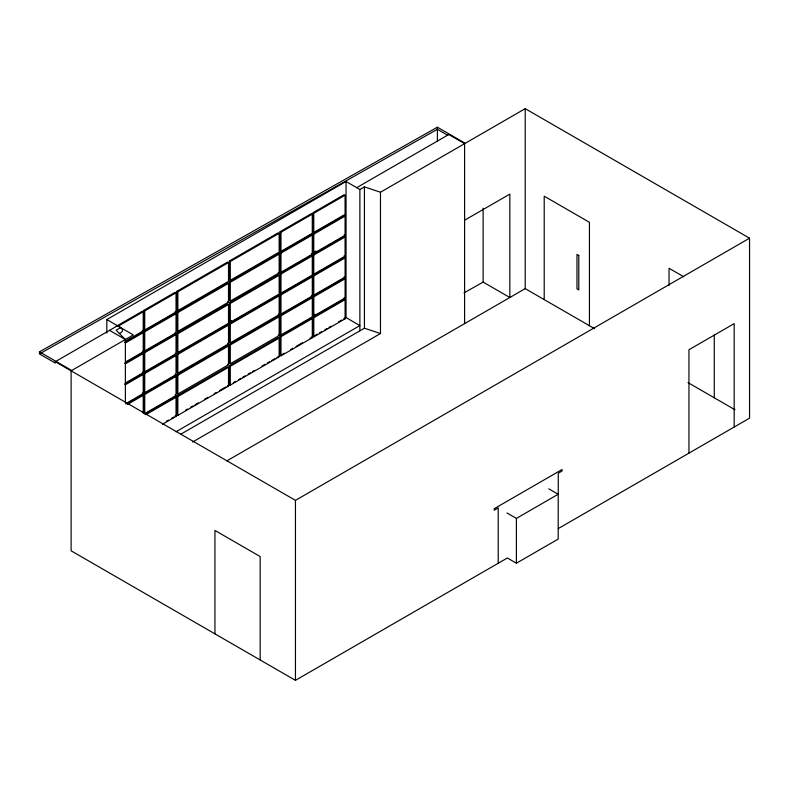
<?xml version="1.0" encoding="UTF-8"?>
<svg xmlns="http://www.w3.org/2000/svg" width="789" height="789" viewBox="0 0 789 789"><rect width="100%" height="100%" fill="white"/><g stroke="black" fill="none" stroke-linecap="round" stroke-linejoin="round"><path stroke-width="1.18" d="M106.84 333.057L106.84 319.565L346.046 181.47L359.873 189.508L359.873 330.828M116.239 326.301L142.326 311.241L143.223 311.763L143.223 330.907L125.49 341.154M143.815 310.373L175.119 292.305L176.026 292.818L176.026 311.971L144.722 330.049L143.815 329.526L143.815 310.373L144.722 310.896L176.026 292.818M280.075 231.71L311.379 213.632L312.276 214.154L312.276 233.307L280.983 251.375L280.075 250.853L280.075 231.71L280.983 232.232L312.276 214.154M344.182 194.696L312.878 212.774L312.878 231.917M176.943 291.289L227.607 262.037L228.504 262.559L228.504 281.357L177.85 310.61L176.943 310.087L176.943 291.289L177.85 291.812L228.504 262.559M229.402 261.001L278.241 232.804L279.148 233.327L279.148 252.125L230.299 280.322L229.402 279.809L229.402 261.001L230.299 261.524L279.148 233.327M464.603 323.628L464.603 142.927L437.382 127.207L39.45 351.825L39.45 353.916L55.279 363.058L55.279 361.707L117.502 325.778L133.331 334.921L71.109 370.84M356.717 187.674L448.773 134.524L464.603 143.657M118.182 326.222L143.223 311.763M106.84 319.565L120.668 327.603L116.111 330.236L125.382 339.507L125.382 402.183M359.873 189.508L364.429 186.875L380.476 192.23L525.218 108.665L749.55 238.189L749.55 418.16L558.267 528.591M124.583 342.367L142.326 332.13L143.223 332.652L143.223 351.795L125.49 362.043M143.815 331.262L175.119 313.194L176.026 313.716L176.026 332.859L144.722 350.937L143.815 350.415L143.815 331.262L144.722 331.784L176.026 313.716M176.943 312.049L227.607 282.807L228.504 283.32L228.504 302.128L177.85 331.37L176.943 330.847L176.943 312.049L177.85 312.572L228.504 283.32M229.402 281.762L278.241 253.565L279.148 254.088L279.148 272.886L230.299 301.092L229.402 300.57L229.402 281.762L230.299 282.284L279.148 254.088M280.075 252.598L311.379 234.52L312.276 235.043L312.276 254.196L280.983 272.274L280.075 271.751L280.075 252.598L280.983 253.121L312.276 235.043M312.878 233.662L344.182 215.584L345.079 216.107L345.079 235.26L313.775 253.328L312.878 252.805L312.878 233.662L313.775 234.185L345.079 216.107M125.49 342.89L143.223 332.652M312.878 252.805L316.004 251.001M124.583 363.256L142.326 353.018L143.223 353.541L143.223 372.694L125.49 382.931M143.815 352.15L175.119 334.082L176.026 334.605L176.026 353.758L144.722 371.826L143.815 371.303L143.815 352.15L144.722 352.673L176.026 334.605M176.943 333.205L227.607 303.962L228.504 304.485L228.504 323.283L177.85 352.525L176.943 352.002L176.943 333.205L177.85 333.727L228.504 304.485M229.402 302.927L278.241 274.72L279.148 275.243L279.148 294.041L230.299 322.247L229.402 321.725L229.402 302.927L230.299 303.44L279.148 275.243M280.075 273.487L311.379 255.419L312.276 255.942L312.276 275.085L280.983 293.163L280.075 292.64L280.075 273.487L280.983 274.01L312.276 255.942M312.878 254.551L344.182 236.483L345.079 236.996L345.079 256.149L313.775 274.227L312.878 273.704L312.878 254.551L313.775 255.074L345.079 236.996M125.49 363.778L143.223 353.541M229.402 321.725L231.522 320.502M176.943 353.837L227.607 324.595L228.504 325.117L228.504 343.915L177.85 373.158L176.943 372.645L176.943 353.837L177.85 354.36L228.504 325.117M229.402 323.559L278.241 295.352L279.148 295.875L279.148 314.683L230.299 342.88L229.402 342.357L229.402 323.559L230.299 324.082L279.148 295.875M124.583 384.154L142.326 373.907L143.223 374.43L143.223 393.583L125.49 403.82M143.815 373.049L175.119 354.971L176.026 355.494L176.026 374.647L144.722 392.715L143.815 392.192L143.815 373.049L144.722 373.562L176.026 355.494M280.085 294.376L311.389 276.298L312.296 276.821L312.296 295.974L280.992 314.042L280.085 313.519L280.085 294.376L280.992 294.899L312.296 276.821M312.888 275.43L344.191 257.362L345.099 257.885L345.099 277.038L313.795 295.106L312.888 294.583L312.888 275.43L313.795 275.953L345.099 257.885M125.49 384.677L143.223 374.43M176.943 374.696L227.607 345.454L228.504 345.976L228.504 364.774L177.85 394.027L176.943 393.504L176.943 374.696L177.85 375.219L228.504 345.976M229.402 344.418L278.241 316.211L279.148 316.734L279.148 335.542L230.299 363.739L229.402 363.216L229.402 344.418L230.299 344.941L279.148 316.734M126.674 403.84L142.326 394.796L143.223 395.319L143.223 413.278M143.815 413.081L143.815 393.938L175.119 375.86L176.026 376.383L176.026 395.536L144.722 413.604L144.722 394.461L176.026 376.383M280.085 315.265L311.389 297.187L312.296 297.709L312.296 316.862L280.992 334.93L280.085 334.418L280.085 315.265L280.992 315.787L312.296 297.709M312.888 296.329L344.191 278.251L345.099 278.773L345.099 297.926L313.795 315.994L312.888 315.472L312.888 296.329L313.795 296.851L345.099 278.773M127.571 404.363L143.223 395.319M464.603 220.22L509.832 194.104L509.832 297.512L483.124 282.097L463.981 292.906M312.888 315.472L314.969 314.269M144.86 414.225L175.119 396.749L176.026 397.271L176.026 416.424L162.465 424.255M280.085 336.153L311.389 318.085L312.296 318.608L312.296 337.751L280.992 355.829L280.085 355.306L280.085 336.153L280.992 336.676L312.296 318.608M312.888 317.217L344.191 299.139L345.099 299.662L345.099 318.815L313.795 336.883L312.888 336.37L312.888 317.217L313.795 317.74L345.099 299.662M176.943 396.048L227.607 366.806L228.504 367.319L228.504 386.127L177.85 415.369L176.943 414.846L176.943 396.048L177.85 396.571L228.504 367.319M229.402 365.771L278.241 337.564L279.148 338.087L279.148 356.884L230.299 385.091L229.402 384.568L229.402 365.771L230.299 366.283L279.148 338.087M145.768 414.748L176.026 397.271M166.371 421.296L168.501 420.073M171.686 418.229L173.817 416.996M175.947 415.773L178.067 414.541M185.514 410.25L187.634 409.018M190.83 407.183L192.95 405.95M195.08 404.727L198.266 402.883M204.647 399.204L207.832 397.36M214.213 393.672L216.344 392.449M219.529 390.604L225.91 386.926M228.031 385.693L230.161 384.47M233.347 382.626L235.477 381.403M238.663 379.558L240.793 378.335M242.923 377.103L245.044 375.88M248.239 374.035L250.36 372.803M252.49 371.58L254.61 370.357M262.056 366.057L265.242 364.212M267.372 362.989L269.493 361.757M271.623 360.534L274.809 358.689M276.939 357.466L284.385 353.166M290.756 349.488L292.887 348.255M296.072 346.41L302.453 342.732M309.899 338.432L317.336 334.142M319.466 332.909L321.587 331.686M324.782 329.841L326.902 328.618M329.033 327.386L331.153 326.163M338.599 321.863L341.785 320.018M343.915 318.795L346.046 317.563L346.046 181.47M175.947 431.79L359.873 325.601L346.046 317.563M181.046 434.068L364.429 328.194L380.476 333.55L380.476 192.23M192.624 442.008L380.476 333.55M226.798 460.924L525.218 288.636L594.748 328.786M55.279 361.707L295.451 500.364L749.55 238.189M507.011 512.968L516.4 518.393L558.188 494.269L548.799 488.845M39.45 351.825L71.109 370.11L71.109 550.811L295.451 680.335L507.357 557.991L516.4 563.208L558.188 539.084L558.267 473.232L562.074 471.033L562.074 469.524L494.23 508.688L494.23 510.207L498.224 507.899L498.224 563.257M40.525 353.314L437.382 129.297L447.738 135.274M683.767 276.771L669.042 268.27L669.042 285.5M687.978 382.606L735.023 409.767M344.182 234.737L345.079 235.26M344.182 255.626L345.079 256.149M311.379 253.673L312.276 254.196M344.191 276.515L345.099 277.038M344.191 297.404L345.099 297.926M278.241 272.363L279.148 272.886M311.389 295.451L312.296 295.974M344.191 318.292L345.099 318.815M278.241 314.16L279.148 314.683M311.389 337.228L312.296 337.751M227.607 301.605L228.504 302.128M278.241 335.019L279.148 335.542M175.119 311.448L176.026 311.971M227.607 343.393L228.504 343.915M175.119 332.337L176.026 332.859M227.607 364.252L228.504 364.774M142.326 330.384L143.223 330.907M175.119 353.235L176.026 353.758M227.607 385.604L228.504 386.127M109.553 330.364L125.382 339.507M142.326 351.283L143.223 351.795M175.119 374.124L176.026 374.647M142.326 372.171L143.223 372.694M175.119 395.013L176.026 395.536M142.326 393.06L143.223 393.583M143.815 393.938L144.722 394.461M175.119 415.902L176.026 416.424M734.174 427.036L734.174 323.628L688.945 349.744L688.945 453.152M714.272 335.009L714.272 397.794M589.442 325.719L589.442 222.311L544.213 196.195L544.213 299.603M525.218 108.665L525.218 288.636M516.4 518.393L516.4 563.208M483.124 208.237L483.124 282.097M437.382 127.207L437.382 141.428M364.429 186.875L364.429 328.194M313.775 234.185L313.775 253.328M313.775 255.074L313.775 274.227M313.795 275.953L313.795 295.106M313.795 296.851L313.795 315.994M313.795 317.74L313.795 336.883M295.451 500.364L295.451 680.335M280.983 232.232L280.983 251.375M280.983 253.121L280.983 272.274M280.983 274.01L280.983 293.163M280.992 294.899L280.992 314.042M280.992 315.787L280.992 334.93M280.992 336.676L280.992 355.829M260.173 659.959L260.173 556.551L214.943 530.445L214.943 633.853M230.299 261.524L230.299 280.322M230.299 282.284L230.299 301.092M230.299 303.44L230.299 322.247M230.299 324.082L230.299 342.88M230.299 344.941L230.299 363.739M230.299 366.283L230.299 385.091M177.85 291.812L177.85 310.61M177.85 312.572L177.85 331.37M177.85 333.727L177.85 352.525M177.85 354.36L177.85 373.158M177.85 375.219L177.85 394.027M177.85 396.571L177.85 415.369M144.722 310.896L144.722 330.049M144.722 331.784L144.722 350.937M144.722 352.673L144.722 371.826M144.722 373.562L144.722 392.715M120.668 327.603A6.44 3.718 0 0 1 119.336 333.461M345.079 195.218L313.775 213.296L313.775 232.439L345.079 214.371L345.079 195.218M578.781 255.458L576.976 254.413L576.976 288.882L578.781 289.928L578.781 255.458"/></g></svg>
